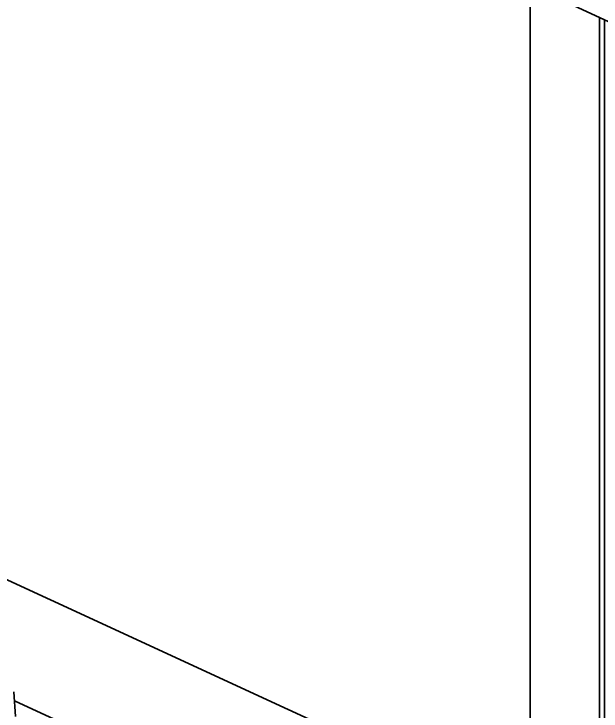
# Model space of a CAD drawing. Header units: millimetres. Extents: x -8400 to 8400, y -5940 to 5940.
# Drawn here: x 4740.7 to 4965.5, y 1988.8 to 2255.6 of the extents above; entities that cross this region are included whole.
import ezdxf

# ---------------------------------------------------------------- set-up
doc = ezdxf.new("R2010")
doc.units = ezdxf.units.MM
doc.layers.add('粗实线层', color=7, linetype='Continuous', lineweight=35)

msp = doc.modelspace()

# ---------------------------------------------------------------- linework, layer by layer
at = {"layer": '粗实线层', "linetype": 'Continuous', "lineweight": 35}
for points in [[(3415.693, 2976.684), (3413.26, 2975.485), (3412.732, 2975.131), (3412.27, 2974.628), (3411.911, 2974.017), (3411.683, 2973.345), (3411.605, 2972.668), (3411.605, 2970.77), (5429.862, 2039.763), (5429.862, 2041.661)], [(4938.35, 2258.937), (4938.35, 1891.245), (4938.283, 1890.619), (4938.088, 1889.995), (4937.777, 1889.415), (4937.371, 1888.92), (4936.899, 1888.542), (4936.392, 1888.307), (4925.298, 1884.917), (4951.854, 1872.667)], [(4964.906, 2254.239), (4964.906, 1878.995), (4964.839, 1878.369), (4964.644, 1877.745), (4964.333, 1877.165), (4963.927, 1876.67), (4963.455, 1876.291), (4962.948, 1876.057), (4951.854, 1872.667), (4951.854, 1870.328), (4966.864, 1874.914), (4966.864, 2253.335)], [(4478.241, 2158.802), (4938.353, 1946.556)], [(4740.71, 1996.069), (4741.255, 1986.674)], [(4828.476, 1952.263), (4740.903, 1992.66)]]:
    msp.add_lwpolyline(points, dxfattribs=at)

doc.saveas('drawing.dxf')
